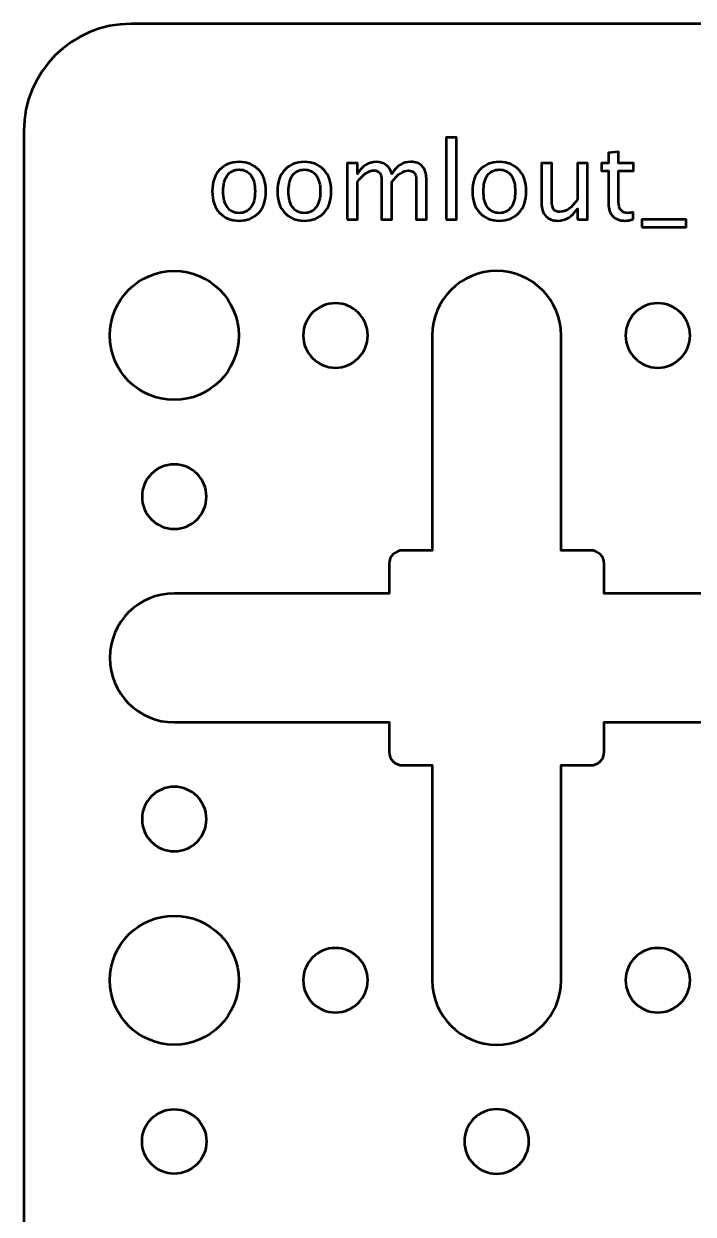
# Model space of a CAD drawing. Header units: centimetres. Extents: x -6.7 to 6.7, y -5.6 to 5.6.
# Drawn here: x -6.7 to -3.59, y 0.04 to 5.58 of the extents above; entities that cross this region are included whole.
import ezdxf

# ---------------------------------------------------------------- set-up
doc = ezdxf.new("R2010")
doc.units = ezdxf.units.CM
doc.header["$MEASUREMENT"] = 0
doc.layers.add('Layer 1', color=7, linetype='Continuous')

msp = doc.modelspace()

# ---------------------------------------------------------------- linework, layer by layer
at = {"layer": 'Layer 1', "lineweight": 53}
for centre, major_axis in [((-5.99999, 4.12499), (0, 0.30001)), ((-5.99999, 1.12499), (0, 0.30001)), ((-6, 0.375), (0, 0.15))]:
    msp.add_ellipse(centre, major_axis=major_axis, ratio=1, dxfattribs=at)
for points, knots in [([(-6.7, -5.075), (-6.7, -5.075), (-6.7, 5.075), (-6.7, 5.075), (-6.7, 5.075), (-6.7, 5.35114), (-6.47614, 5.575), (-6.2, 5.575), (-6.2, 5.575), (-6.2, 5.575), (6.2, 5.575), (6.2, 5.575), (6.2, 5.575), (6.47614, 5.575), (6.7, 5.35114), (6.7, 5.075), (6.7, 5.075), (6.7, 5.075), (6.7, -5.075), (6.7, -5.075), (6.7, -5.075), (6.7, -5.35114), (6.47614, -5.575), (6.2, -5.575), (6.2, -5.575), (6.2, -5.575), (-6.2, -5.575), (-6.2, -5.575), (-6.2, -5.575), (-6.47614, -5.575), (-6.7, -5.35114), (-6.7, -5.075)], [0, 0, 0, 0, 0.1111111, 0.1111111, 0.1111111, 0.1111111, 0.2222222, 0.2222222, 0.2222222, 0.2222222, 0.3333333, 0.3333333, 0.3333333, 0.3333333, 0.4444444, 0.4444444, 0.4444444, 0.4444444, 0.5555556, 0.5555556, 0.5555556, 0.5555556, 0.6666667, 0.6666667, 0.6666667, 0.6666667, 0.7777778, 0.7777778, 0.7777778, 0.7777778, 1, 1, 1, 1]), ([(-5, 2.18752), (-5, 2.18752), (-5, 2.325), (-5, 2.325), (-5, 2.325), (-5, 2.325), (-6, 2.325), (-6, 2.325), (-6, 2.325), (-6.16569, 2.325), (-6.3, 2.45931), (-6.3, 2.625), (-6.3, 2.625), (-6.3, 2.79069), (-6.16569, 2.925), (-6, 2.925), (-6, 2.925), (-6, 2.925), (-5, 2.925), (-5, 2.925), (-5, 2.925), (-5, 2.925), (-5, 3.06248), (-5, 3.06248), (-5, 3.06248), (-5, 3.09699), (-4.97202, 3.12498), (-4.9375, 3.12498), (-4.9375, 3.12498), (-4.9375, 3.12498), (-4.8, 3.12498), (-4.8, 3.12498), (-4.8, 3.12498), (-4.8, 3.12498), (-4.8, 4.125), (-4.8, 4.125), (-4.8, 4.125), (-4.8, 4.29069), (-4.66569, 4.425), (-4.5, 4.425), (-4.5, 4.425), (-4.33431, 4.425), (-4.2, 4.29069), (-4.2, 4.125), (-4.2, 4.125), (-4.2, 4.125), (-4.2, 3.12498), (-4.2, 3.12498), (-4.2, 3.12498), (-4.2, 3.12498), (-4.0625, 3.12498), (-4.0625, 3.12498), (-4.0625, 3.12498), (-4.02798, 3.12498), (-4, 3.09699), (-4, 3.06248), (-4, 3.06248), (-4, 3.06248), (-4, 2.925), (-4, 2.925), (-4, 2.925), (-4, 2.925), (-3, 2.925), (-3, 2.925), (-3, 2.925), (-2.83431, 2.925), (-2.7, 2.79069), (-2.7, 2.625), (-2.7, 2.625), (-2.7, 2.45931), (-2.83431, 2.325), (-3, 2.325), (-3, 2.325), (-3, 2.325), (-4, 2.325), (-4, 2.325), (-4, 2.325), (-4, 2.325), (-4, 2.18752), (-4, 2.18752), (-4, 2.18752), (-4, 2.15301), (-4.02798, 2.12502), (-4.0625, 2.12502), (-4.0625, 2.12502), (-4.0625, 2.12502), (-4.2, 2.12502), (-4.2, 2.12502), (-4.2, 2.12502), (-4.2, 2.12502), (-4.2, 1.125), (-4.2, 1.125), (-4.2, 1.125), (-4.2, 0.95931), (-4.33431, 0.825), (-4.5, 0.825), (-4.5, 0.825), (-4.66569, 0.825), (-4.8, 0.95931), (-4.8, 1.125), (-4.8, 1.125), (-4.8, 1.125), (-4.8, 2.12502), (-4.8, 2.12502), (-4.8, 2.12502), (-4.8, 2.12502), (-4.9375, 2.12502), (-4.9375, 2.12502), (-4.9375, 2.12502), (-4.97202, 2.12502), (-5, 2.15301), (-5, 2.18752)], [0, 0, 0, 0, 0.0344828, 0.0344828, 0.0344828, 0.0344828, 0.0689655, 0.0689655, 0.0689655, 0.0689655, 0.1034483, 0.1034483, 0.1034483, 0.1034483, 0.137931, 0.137931, 0.137931, 0.137931, 0.1724138, 0.1724138, 0.1724138, 0.1724138, 0.2068966, 0.2068966, 0.2068966, 0.2068966, 0.2413793, 0.2413793, 0.2413793, 0.2413793, 0.2758621, 0.2758621, 0.2758621, 0.2758621, 0.3103448, 0.3103448, 0.3103448, 0.3103448, 0.3448276, 0.3448276, 0.3448276, 0.3448276, 0.3793103, 0.3793103, 0.3793103, 0.3793103, 0.4137931, 0.4137931, 0.4137931, 0.4137931, 0.4482759, 0.4482759, 0.4482759, 0.4482759, 0.4827586, 0.4827586, 0.4827586, 0.4827586, 0.5172414, 0.5172414, 0.5172414, 0.5172414, 0.5517241, 0.5517241, 0.5517241, 0.5517241, 0.5862069, 0.5862069, 0.5862069, 0.5862069, 0.6206897, 0.6206897, 0.6206897, 0.6206897, 0.6551724, 0.6551724, 0.6551724, 0.6551724, 0.6896552, 0.6896552, 0.6896552, 0.6896552, 0.7241379, 0.7241379, 0.7241379, 0.7241379, 0.7586207, 0.7586207, 0.7586207, 0.7586207, 0.7931034, 0.7931034, 0.7931034, 0.7931034, 0.8275862, 0.8275862, 0.8275862, 0.8275862, 0.862069, 0.862069, 0.862069, 0.862069, 0.8965517, 0.8965517, 0.8965517, 0.8965517, 0.9310345, 0.9310345, 0.9310345, 0.9310345, 1, 1, 1, 1]), ([(-5.25, 4.275), (-5.16716, 4.275), (-5.1, 4.20784), (-5.1, 4.125), (-5.1, 4.125), (-5.1, 4.04216), (-5.16716, 3.975), (-5.25, 3.975), (-5.25, 3.975), (-5.33284, 3.975), (-5.4, 4.04216), (-5.4, 4.125), (-5.4, 4.125), (-5.4, 4.20784), (-5.33284, 4.275), (-5.25, 4.275)], [0, 0, 0, 0, 0.2, 0.2, 0.2, 0.2, 0.4, 0.4, 0.4, 0.4, 0.6, 0.6, 0.6, 0.6, 1, 1, 1, 1]), ([(-3.75, 4.275), (-3.66716, 4.275), (-3.6, 4.20784), (-3.6, 4.125), (-3.6, 4.125), (-3.6, 4.04216), (-3.66716, 3.975), (-3.75, 3.975), (-3.75, 3.975), (-3.83284, 3.975), (-3.9, 4.04216), (-3.9, 4.125), (-3.9, 4.125), (-3.9, 4.20784), (-3.83284, 4.275), (-3.75, 4.275)], [0, 0, 0, 0, 0.2, 0.2, 0.2, 0.2, 0.4, 0.4, 0.4, 0.4, 0.6, 0.6, 0.6, 0.6, 1, 1, 1, 1]), ([(-6, 3.525), (-5.91716, 3.525), (-5.85, 3.45784), (-5.85, 3.375), (-5.85, 3.375), (-5.85, 3.29216), (-5.91716, 3.225), (-6, 3.225), (-6, 3.225), (-6.08284, 3.225), (-6.15, 3.29216), (-6.15, 3.375), (-6.15, 3.375), (-6.15, 3.45784), (-6.08284, 3.525), (-6, 3.525)], [0, 0, 0, 0, 0.2, 0.2, 0.2, 0.2, 0.4, 0.4, 0.4, 0.4, 0.6, 0.6, 0.6, 0.6, 1, 1, 1, 1]), ([(-6, 2.025), (-5.91716, 2.025), (-5.85, 1.95784), (-5.85, 1.875), (-5.85, 1.875), (-5.85, 1.79216), (-5.91716, 1.725), (-6, 1.725), (-6, 1.725), (-6.08284, 1.725), (-6.15, 1.79216), (-6.15, 1.875), (-6.15, 1.875), (-6.15, 1.95784), (-6.08284, 2.025), (-6, 2.025)], [0, 0, 0, 0, 0.2, 0.2, 0.2, 0.2, 0.4, 0.4, 0.4, 0.4, 0.6, 0.6, 0.6, 0.6, 1, 1, 1, 1]), ([(-5.25, 1.275), (-5.16716, 1.275), (-5.1, 1.20784), (-5.1, 1.125), (-5.1, 1.125), (-5.1, 1.04216), (-5.16716, 0.975), (-5.25, 0.975), (-5.25, 0.975), (-5.33284, 0.975), (-5.4, 1.04216), (-5.4, 1.125), (-5.4, 1.125), (-5.4, 1.20784), (-5.33284, 1.275), (-5.25, 1.275)], [0, 0, 0, 0, 0.2, 0.2, 0.2, 0.2, 0.4, 0.4, 0.4, 0.4, 0.6, 0.6, 0.6, 0.6, 1, 1, 1, 1]), ([(-3.75, 1.275), (-3.66716, 1.275), (-3.6, 1.20784), (-3.6, 1.125), (-3.6, 1.125), (-3.6, 1.04216), (-3.66716, 0.975), (-3.75, 0.975), (-3.75, 0.975), (-3.83284, 0.975), (-3.9, 1.04216), (-3.9, 1.125), (-3.9, 1.125), (-3.9, 1.20784), (-3.83284, 1.275), (-3.75, 1.275)], [0, 0, 0, 0, 0.2, 0.2, 0.2, 0.2, 0.4, 0.4, 0.4, 0.4, 0.6, 0.6, 0.6, 0.6, 1, 1, 1, 1]), ([(-4.5, 0.525), (-4.41716, 0.525), (-4.35, 0.45784), (-4.35, 0.375), (-4.35, 0.375), (-4.35, 0.29216), (-4.41716, 0.225), (-4.5, 0.225), (-4.5, 0.225), (-4.58284, 0.225), (-4.65, 0.29216), (-4.65, 0.375), (-4.65, 0.375), (-4.65, 0.45784), (-4.58284, 0.525), (-4.5, 0.525)], [0, 0, 0, 0, 0.2, 0.2, 0.2, 0.2, 0.4, 0.4, 0.4, 0.4, 0.6, 0.6, 0.6, 0.6, 1, 1, 1, 1])]:
    msp.add_open_spline(points, degree=3, knots=knots, dxfattribs=at)
at = {"layer": 'Layer 1', "color": 5, "lineweight": 53}
for points, knots in [([(-4.73432, 4.66499), (-4.73432, 4.66499), (-4.73432, 5.04578), (-4.73432, 5.04578), (-4.73432, 5.04578), (-4.73432, 5.04578), (-4.6869, 5.04578), (-4.6869, 5.04578), (-4.6869, 5.04578), (-4.6869, 5.04578), (-4.6869, 4.66499), (-4.6869, 4.66499), (-4.6869, 4.66499), (-4.6869, 4.66499), (-4.73432, 4.66499), (-4.73432, 4.66499)], [0, 0, 0, 0, 0.2, 0.2, 0.2, 0.2, 0.4, 0.4, 0.4, 0.4, 0.6, 0.6, 0.6, 0.6, 1, 1, 1, 1]), ([(-5.69806, 4.65906), (-5.7365, 4.65906), (-5.76695, 4.67133), (-5.78934, 4.69586), (-5.78934, 4.69586), (-5.81182, 4.72039), (-5.82301, 4.75373), (-5.82301, 4.79579), (-5.82301, 4.79579), (-5.82301, 4.83777), (-5.81182, 4.87102), (-5.78934, 4.89547), (-5.78934, 4.89547), (-5.76695, 4.91992), (-5.7365, 4.93218), (-5.69806, 4.93218), (-5.69806, 4.93218), (-5.65961, 4.93218), (-5.62916, 4.91992), (-5.60677, 4.89547), (-5.60677, 4.89547), (-5.5843, 4.87102), (-5.5731, 4.83777), (-5.5731, 4.79579), (-5.5731, 4.79579), (-5.5731, 4.75373), (-5.5843, 4.72039), (-5.60677, 4.69586), (-5.60677, 4.69586), (-5.62916, 4.67133), (-5.65961, 4.65906), (-5.69806, 4.65906)], [0, 0, 0, 0, 0.1111111, 0.1111111, 0.1111111, 0.1111111, 0.2222222, 0.2222222, 0.2222222, 0.2222222, 0.3333333, 0.3333333, 0.3333333, 0.3333333, 0.4444444, 0.4444444, 0.4444444, 0.4444444, 0.5555556, 0.5555556, 0.5555556, 0.5555556, 0.6666667, 0.6666667, 0.6666667, 0.6666667, 0.7777778, 0.7777778, 0.7777778, 0.7777778, 1, 1, 1, 1]), ([(-5.39465, 4.65906), (-5.43309, 4.65906), (-5.46354, 4.67133), (-5.48593, 4.69586), (-5.48593, 4.69586), (-5.50841, 4.72039), (-5.5196, 4.75373), (-5.5196, 4.79579), (-5.5196, 4.79579), (-5.5196, 4.83777), (-5.50841, 4.87102), (-5.48593, 4.89547), (-5.48593, 4.89547), (-5.46354, 4.91992), (-5.43309, 4.93218), (-5.39465, 4.93218), (-5.39465, 4.93218), (-5.3562, 4.93218), (-5.32575, 4.91992), (-5.30336, 4.89547), (-5.30336, 4.89547), (-5.28089, 4.87102), (-5.26969, 4.83777), (-5.26969, 4.79579), (-5.26969, 4.79579), (-5.26969, 4.75373), (-5.28089, 4.72039), (-5.30336, 4.69586), (-5.30336, 4.69586), (-5.32575, 4.67133), (-5.3562, 4.65906), (-5.39465, 4.65906)], [0, 0, 0, 0, 0.1111111, 0.1111111, 0.1111111, 0.1111111, 0.2222222, 0.2222222, 0.2222222, 0.2222222, 0.3333333, 0.3333333, 0.3333333, 0.3333333, 0.4444444, 0.4444444, 0.4444444, 0.4444444, 0.5555556, 0.5555556, 0.5555556, 0.5555556, 0.6666667, 0.6666667, 0.6666667, 0.6666667, 0.7777778, 0.7777778, 0.7777778, 0.7777778, 1, 1, 1, 1]), ([(-5.19545, 4.66499), (-5.19545, 4.66499), (-5.19545, 4.92675), (-5.19545, 4.92675), (-5.19545, 4.92675), (-5.19545, 4.92675), (-5.14803, 4.92675), (-5.14803, 4.92675), (-5.14803, 4.92675), (-5.14803, 4.92675), (-5.14803, 4.87728), (-5.14803, 4.87728), (-5.14803, 4.87728), (-5.1249, 4.91391), (-5.09527, 4.93218), (-5.05897, 4.93218), (-5.05897, 4.93218), (-5.02398, 4.93218), (-5.0002, 4.91391), (-4.98752, 4.87728), (-4.98752, 4.87728), (-4.96505, 4.91424), (-4.93574, 4.93268), (-4.89977, 4.93268), (-4.89977, 4.93268), (-4.87681, 4.93268), (-4.85894, 4.92593), (-4.84618, 4.91235), (-4.84618, 4.91235), (-4.83343, 4.89876), (-4.827, 4.87975), (-4.827, 4.8553), (-4.827, 4.8553), (-4.827, 4.8553), (-4.827, 4.66499), (-4.827, 4.66499), (-4.827, 4.66499), (-4.827, 4.66499), (-4.87442, 4.66499), (-4.87442, 4.66499), (-4.87442, 4.66499), (-4.87442, 4.66499), (-4.87442, 4.84748), (-4.87442, 4.84748), (-4.87442, 4.84748), (-4.87442, 4.87728), (-4.88627, 4.89218), (-4.90998, 4.89218), (-4.90998, 4.89218), (-4.93459, 4.89218), (-4.96044, 4.87481), (-4.98752, 4.83999), (-4.98752, 4.83999), (-4.98752, 4.83999), (-4.98752, 4.66499), (-4.98752, 4.66499), (-4.98752, 4.66499), (-4.98752, 4.66499), (-5.03493, 4.66499), (-5.03493, 4.66499), (-5.03493, 4.66499), (-5.03493, 4.66499), (-5.03493, 4.84765), (-5.03493, 4.84765), (-5.03493, 4.84765), (-5.03493, 4.87769), (-5.04695, 4.89267), (-5.07107, 4.89267), (-5.07107, 4.89267), (-5.09502, 4.89267), (-5.1207, 4.87522), (-5.14803, 4.84024), (-5.14803, 4.84024), (-5.14803, 4.84024), (-5.14803, 4.66499), (-5.14803, 4.66499), (-5.14803, 4.66499), (-5.14803, 4.66499), (-5.19545, 4.66499), (-5.19545, 4.66499)], [0, 0, 0, 0, 0.047619, 0.047619, 0.047619, 0.047619, 0.0952381, 0.0952381, 0.0952381, 0.0952381, 0.1428571, 0.1428571, 0.1428571, 0.1428571, 0.1904762, 0.1904762, 0.1904762, 0.1904762, 0.2380952, 0.2380952, 0.2380952, 0.2380952, 0.2857143, 0.2857143, 0.2857143, 0.2857143, 0.3333333, 0.3333333, 0.3333333, 0.3333333, 0.3809524, 0.3809524, 0.3809524, 0.3809524, 0.4285714, 0.4285714, 0.4285714, 0.4285714, 0.4761905, 0.4761905, 0.4761905, 0.4761905, 0.5238095, 0.5238095, 0.5238095, 0.5238095, 0.5714286, 0.5714286, 0.5714286, 0.5714286, 0.6190476, 0.6190476, 0.6190476, 0.6190476, 0.6666667, 0.6666667, 0.6666667, 0.6666667, 0.7142857, 0.7142857, 0.7142857, 0.7142857, 0.7619048, 0.7619048, 0.7619048, 0.7619048, 0.8095238, 0.8095238, 0.8095238, 0.8095238, 0.8571429, 0.8571429, 0.8571429, 0.8571429, 0.9047619, 0.9047619, 0.9047619, 0.9047619, 1, 1, 1, 1]), ([(-4.48738, 4.65906), (-4.52582, 4.65906), (-4.55627, 4.67133), (-4.57866, 4.69586), (-4.57866, 4.69586), (-4.60114, 4.72039), (-4.61233, 4.75373), (-4.61233, 4.79579), (-4.61233, 4.79579), (-4.61233, 4.83777), (-4.60114, 4.87102), (-4.57866, 4.89547), (-4.57866, 4.89547), (-4.55627, 4.91992), (-4.52582, 4.93218), (-4.48738, 4.93218), (-4.48738, 4.93218), (-4.44893, 4.93218), (-4.41848, 4.91992), (-4.39609, 4.89547), (-4.39609, 4.89547), (-4.37362, 4.87102), (-4.36242, 4.83777), (-4.36242, 4.79579), (-4.36242, 4.79579), (-4.36242, 4.75373), (-4.37362, 4.72039), (-4.39609, 4.69586), (-4.39609, 4.69586), (-4.41848, 4.67133), (-4.44893, 4.65906), (-4.48738, 4.65906)], [0, 0, 0, 0, 0.1111111, 0.1111111, 0.1111111, 0.1111111, 0.2222222, 0.2222222, 0.2222222, 0.2222222, 0.3333333, 0.3333333, 0.3333333, 0.3333333, 0.4444444, 0.4444444, 0.4444444, 0.4444444, 0.5555556, 0.5555556, 0.5555556, 0.5555556, 0.6666667, 0.6666667, 0.6666667, 0.6666667, 0.7777778, 0.7777778, 0.7777778, 0.7777778, 1, 1, 1, 1]), ([(-3.86458, 4.66507), (-3.87924, 4.66104), (-3.892, 4.65906), (-3.90278, 4.65906), (-3.90278, 4.65906), (-3.92698, 4.65906), (-3.94583, 4.66598), (-3.95933, 4.67981), (-3.95933, 4.67981), (-3.97291, 4.69364), (-3.97966, 4.71282), (-3.97966, 4.73743), (-3.97966, 4.73743), (-3.97966, 4.73743), (-3.97966, 4.89119), (-3.97966, 4.89119), (-3.97966, 4.89119), (-3.97966, 4.89119), (-4.01242, 4.89119), (-4.01242, 4.89119), (-4.01242, 4.89119), (-4.01242, 4.89119), (-4.01242, 4.92675), (-4.01242, 4.92675), (-4.01242, 4.92675), (-4.01242, 4.92675), (-3.97966, 4.92675), (-3.97966, 4.92675), (-3.97966, 4.92675), (-3.97966, 4.92675), (-3.97966, 4.97408), (-3.97966, 4.97408), (-3.97966, 4.97408), (-3.97966, 4.97408), (-3.93225, 4.97861), (-3.93225, 4.97861), (-3.93225, 4.97861), (-3.93225, 4.97861), (-3.93225, 4.92675), (-3.93225, 4.92675), (-3.93225, 4.92675), (-3.93225, 4.92675), (-3.8636, 4.92675), (-3.8636, 4.92675), (-3.8636, 4.92675), (-3.8636, 4.92675), (-3.8636, 4.89119), (-3.8636, 4.89119), (-3.8636, 4.89119), (-3.8636, 4.89119), (-3.93225, 4.89119), (-3.93225, 4.89119), (-3.93225, 4.89119), (-3.93225, 4.89119), (-3.93225, 4.74599), (-3.93225, 4.74599), (-3.93225, 4.74599), (-3.93225, 4.71174), (-3.91735, 4.69462), (-3.88763, 4.69462), (-3.88763, 4.69462), (-3.88129, 4.69462), (-3.87364, 4.69569), (-3.86458, 4.69775), (-3.86458, 4.69775), (-3.86458, 4.69775), (-3.86458, 4.66507), (-3.86458, 4.66507)], [0, 0, 0, 0, 0.0555556, 0.0555556, 0.0555556, 0.0555556, 0.1111111, 0.1111111, 0.1111111, 0.1111111, 0.1666667, 0.1666667, 0.1666667, 0.1666667, 0.2222222, 0.2222222, 0.2222222, 0.2222222, 0.2777778, 0.2777778, 0.2777778, 0.2777778, 0.3333333, 0.3333333, 0.3333333, 0.3333333, 0.3888889, 0.3888889, 0.3888889, 0.3888889, 0.4444444, 0.4444444, 0.4444444, 0.4444444, 0.5, 0.5, 0.5, 0.5, 0.5555556, 0.5555556, 0.5555556, 0.5555556, 0.6111111, 0.6111111, 0.6111111, 0.6111111, 0.6666667, 0.6666667, 0.6666667, 0.6666667, 0.7222222, 0.7222222, 0.7222222, 0.7222222, 0.7777778, 0.7777778, 0.7777778, 0.7777778, 0.8333333, 0.8333333, 0.8333333, 0.8333333, 0.8888889, 0.8888889, 0.8888889, 0.8888889, 1, 1, 1, 1]), ([(-5.69814, 4.69462), (-5.67468, 4.69462), (-5.6564, 4.70343), (-5.6434, 4.72113), (-5.6434, 4.72113), (-5.63048, 4.73874), (-5.62397, 4.76369), (-5.62397, 4.79579), (-5.62397, 4.79579), (-5.62397, 4.82781), (-5.63048, 4.85267), (-5.6434, 4.87028), (-5.6434, 4.87028), (-5.6564, 4.88782), (-5.67468, 4.89662), (-5.69814, 4.89662), (-5.69814, 4.89662), (-5.72168, 4.89662), (-5.73995, 4.88782), (-5.7528, 4.87028), (-5.7528, 4.87028), (-5.76572, 4.85267), (-5.77214, 4.82781), (-5.77214, 4.79579), (-5.77214, 4.79579), (-5.77214, 4.76369), (-5.76572, 4.73874), (-5.7528, 4.72113), (-5.7528, 4.72113), (-5.73995, 4.70343), (-5.72168, 4.69462), (-5.69814, 4.69462)], [0, 0, 0, 0, 0.1111111, 0.1111111, 0.1111111, 0.1111111, 0.2222222, 0.2222222, 0.2222222, 0.2222222, 0.3333333, 0.3333333, 0.3333333, 0.3333333, 0.4444444, 0.4444444, 0.4444444, 0.4444444, 0.5555556, 0.5555556, 0.5555556, 0.5555556, 0.6666667, 0.6666667, 0.6666667, 0.6666667, 0.7777778, 0.7777778, 0.7777778, 0.7777778, 1, 1, 1, 1]), ([(-5.39473, 4.69462), (-5.37127, 4.69462), (-5.35299, 4.70343), (-5.33999, 4.72113), (-5.33999, 4.72113), (-5.32707, 4.73874), (-5.32056, 4.76369), (-5.32056, 4.79579), (-5.32056, 4.79579), (-5.32056, 4.82781), (-5.32707, 4.85267), (-5.33999, 4.87028), (-5.33999, 4.87028), (-5.35299, 4.88782), (-5.37127, 4.89662), (-5.39473, 4.89662), (-5.39473, 4.89662), (-5.41827, 4.89662), (-5.43654, 4.88782), (-5.44939, 4.87028), (-5.44939, 4.87028), (-5.46231, 4.85267), (-5.46873, 4.82781), (-5.46873, 4.79579), (-5.46873, 4.79579), (-5.46873, 4.76369), (-5.46231, 4.73874), (-5.44939, 4.72113), (-5.44939, 4.72113), (-5.43654, 4.70343), (-5.41827, 4.69462), (-5.39473, 4.69462)], [0, 0, 0, 0, 0.1111111, 0.1111111, 0.1111111, 0.1111111, 0.2222222, 0.2222222, 0.2222222, 0.2222222, 0.3333333, 0.3333333, 0.3333333, 0.3333333, 0.4444444, 0.4444444, 0.4444444, 0.4444444, 0.5555556, 0.5555556, 0.5555556, 0.5555556, 0.6666667, 0.6666667, 0.6666667, 0.6666667, 0.7777778, 0.7777778, 0.7777778, 0.7777778, 1, 1, 1, 1]), ([(-4.48746, 4.69462), (-4.464, 4.69462), (-4.44572, 4.70343), (-4.43272, 4.72113), (-4.43272, 4.72113), (-4.4198, 4.73874), (-4.41329, 4.76369), (-4.41329, 4.79579), (-4.41329, 4.79579), (-4.41329, 4.82781), (-4.4198, 4.85267), (-4.43272, 4.87028), (-4.43272, 4.87028), (-4.44572, 4.88782), (-4.464, 4.89662), (-4.48746, 4.89662), (-4.48746, 4.89662), (-4.511, 4.89662), (-4.52927, 4.88782), (-4.54212, 4.87028), (-4.54212, 4.87028), (-4.55504, 4.85267), (-4.56146, 4.82781), (-4.56146, 4.79579), (-4.56146, 4.79579), (-4.56146, 4.76369), (-4.55504, 4.73874), (-4.54212, 4.72113), (-4.54212, 4.72113), (-4.52927, 4.70343), (-4.511, 4.69462), (-4.48746, 4.69462)], [0, 0, 0, 0, 0.1111111, 0.1111111, 0.1111111, 0.1111111, 0.2222222, 0.2222222, 0.2222222, 0.2222222, 0.3333333, 0.3333333, 0.3333333, 0.3333333, 0.4444444, 0.4444444, 0.4444444, 0.4444444, 0.5555556, 0.5555556, 0.5555556, 0.5555556, 0.6666667, 0.6666667, 0.6666667, 0.6666667, 0.7777778, 0.7777778, 0.7777778, 0.7777778, 1, 1, 1, 1]), ([(-4.12421, 4.66499), (-4.12421, 4.66499), (-4.12421, 4.71421), (-4.12421, 4.71421), (-4.12421, 4.71421), (-4.14948, 4.67742), (-4.18018, 4.65906), (-4.21623, 4.65906), (-4.21623, 4.65906), (-4.23912, 4.65906), (-4.25731, 4.66622), (-4.27081, 4.68063), (-4.27081, 4.68063), (-4.28439, 4.69503), (-4.29114, 4.71438), (-4.29114, 4.73883), (-4.29114, 4.73883), (-4.29114, 4.73883), (-4.29114, 4.92675), (-4.29114, 4.92675), (-4.29114, 4.92675), (-4.29114, 4.92675), (-4.24373, 4.92675), (-4.24373, 4.92675), (-4.24373, 4.92675), (-4.24373, 4.92675), (-4.24373, 4.7543), (-4.24373, 4.7543), (-4.24373, 4.7543), (-4.24373, 4.73463), (-4.24085, 4.72072), (-4.23517, 4.71249), (-4.23517, 4.71249), (-4.2294, 4.70417), (-4.21986, 4.70006), (-4.20644, 4.70006), (-4.20644, 4.70006), (-4.17746, 4.70006), (-4.14997, 4.71907), (-4.12421, 4.75718), (-4.12421, 4.75718), (-4.12421, 4.75718), (-4.12421, 4.92675), (-4.12421, 4.92675), (-4.12421, 4.92675), (-4.12421, 4.92675), (-4.07679, 4.92675), (-4.07679, 4.92675), (-4.07679, 4.92675), (-4.07679, 4.92675), (-4.07679, 4.66499), (-4.07679, 4.66499), (-4.07679, 4.66499), (-4.07679, 4.66499), (-4.12421, 4.66499), (-4.12421, 4.66499)], [0, 0, 0, 0, 0.0666667, 0.0666667, 0.0666667, 0.0666667, 0.1333333, 0.1333333, 0.1333333, 0.1333333, 0.2, 0.2, 0.2, 0.2, 0.2666667, 0.2666667, 0.2666667, 0.2666667, 0.3333333, 0.3333333, 0.3333333, 0.3333333, 0.4, 0.4, 0.4, 0.4, 0.4666667, 0.4666667, 0.4666667, 0.4666667, 0.5333333, 0.5333333, 0.5333333, 0.5333333, 0.6, 0.6, 0.6, 0.6, 0.6666667, 0.6666667, 0.6666667, 0.6666667, 0.7333333, 0.7333333, 0.7333333, 0.7333333, 0.8, 0.8, 0.8, 0.8, 0.8666667, 0.8666667, 0.8666667, 0.8666667, 1, 1, 1, 1]), ([(-3.8236, 4.62943), (-3.8236, 4.62943), (-3.8236, 4.66499), (-3.8236, 4.66499), (-3.8236, 4.66499), (-3.8236, 4.66499), (-3.61814, 4.66499), (-3.61814, 4.66499), (-3.61814, 4.66499), (-3.61814, 4.66499), (-3.61814, 4.62943), (-3.61814, 4.62943), (-3.61814, 4.62943), (-3.61814, 4.62943), (-3.8236, 4.62943), (-3.8236, 4.62943)], [0, 0, 0, 0, 0.2, 0.2, 0.2, 0.2, 0.4, 0.4, 0.4, 0.4, 0.6, 0.6, 0.6, 0.6, 1, 1, 1, 1])]:
    msp.add_open_spline(points, degree=3, knots=knots, dxfattribs=at)

doc.saveas('drawing.dxf')
